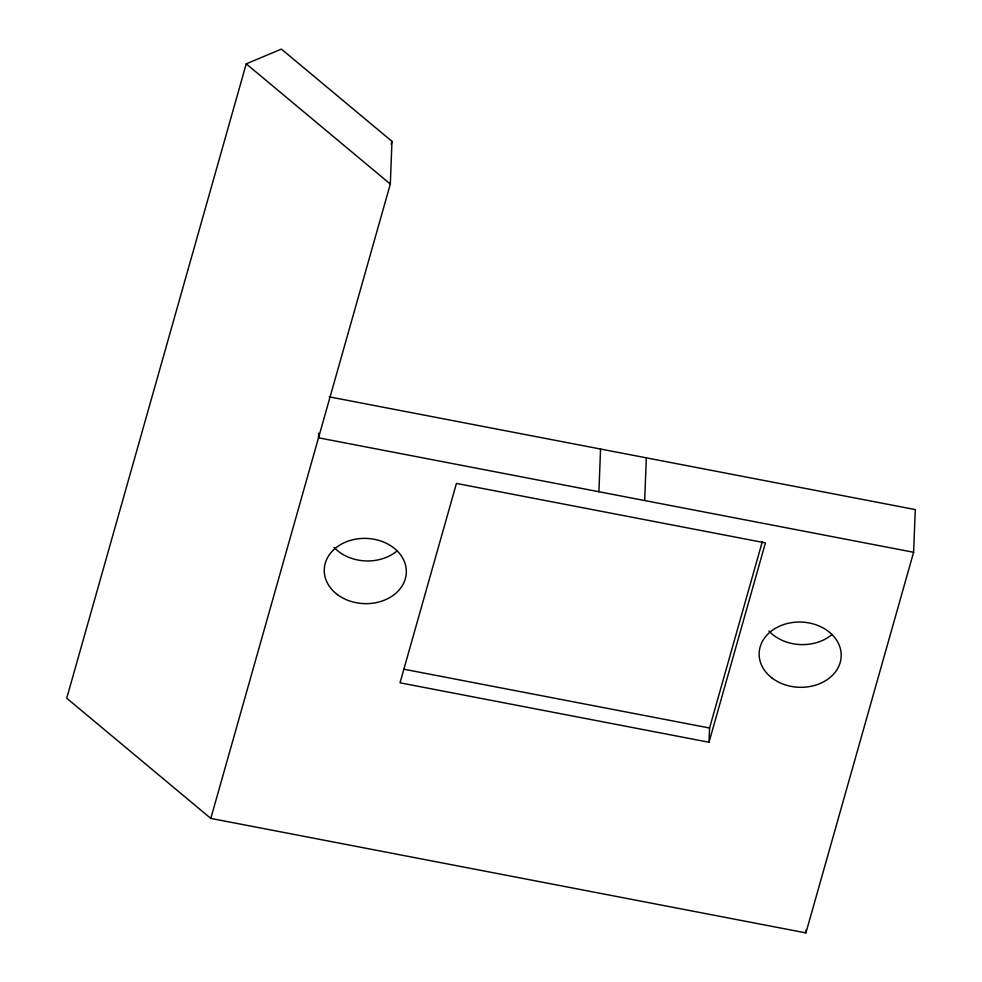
<?xml version="1.0" encoding="UTF-8"?>
<svg xmlns="http://www.w3.org/2000/svg" width="982" height="982" viewBox="0 0 982 982"><rect width="100%" height="100%" fill="white"/><g stroke="black" fill="none" stroke-linecap="round" stroke-linejoin="round"><path stroke-width="1.47" d="M318.696 433.222L318.512 437.8L913.616 552.277L805.915 932.9L210.811 818.411L66.727 698.214L246.237 63.842L281.392 49.1L391.965 141.347L390.32 184.051L210.811 818.411M598.897 491.737L600.554 449.032M644.683 500.55L646.328 457.845M709.016 742.257L765.432 542.886L456.434 483.439L400.018 682.809L709.016 742.257L709.569 728.018L762.253 541.843M805.915 932.9L806.038 929.856M913.616 552.277L915.273 509.584L329.154 396.826M391.131 144.305L391.965 141.347M403.577 669.159L709.569 728.018M246.237 63.842L390.32 184.051M832.024 634.507A41.06 32.627 2.2 0 1 768.881 630.984M397.133 550.853A41.06 32.627 2.2 0 1 334.003 547.33M337.489 594.638A41.06 32.627 2.2 0 0 405.345 578.729A41.06 32.627 2.2 0 0 353.029 539.695A41.06 32.627 2.2 0 0 337.489 594.638M772.368 678.292A41.06 32.627 2.2 0 0 840.224 662.384A41.06 32.627 2.2 0 0 787.92 623.361A41.06 32.627 2.2 0 0 772.368 678.292"/></g></svg>
